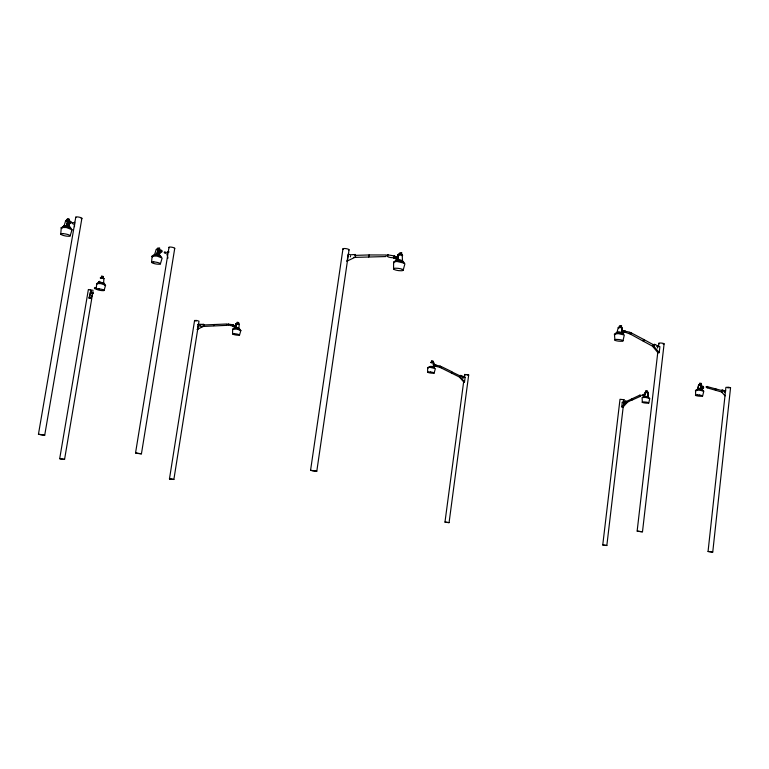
<?xml version="1.0" encoding="UTF-8"?>
<svg xmlns="http://www.w3.org/2000/svg" width="769" height="769" viewBox="0 0 769 769"><rect width="100%" height="100%" fill="white"/><g stroke="black" fill="none" stroke-linecap="round" stroke-linejoin="round"><path stroke-width="1.15" d="M350.539 255.866L350.385 256.875M403.139 270.294L404.879 263.969L404.513 263.248L397.092 261.489L393.997 261.758L393.997 262.748M89.098 298.18L91.453 291.047L89.992 292.854L89.098 298.18L90.915 298.564L93.068 292.71M402.235 269.352L403.158 270.015A4.768 1.067 8.1 0 1 401.245 270.755L398.938 270.65A4.941 1.105 8.1 0 1 394.507 269.611L393.565 268.958L393.613 262.027M433.572 372.629L434.158 372.955A3.249 0.5 7.7 0 1 432.793 373.234L431.198 373.119A3.374 0.519 7.7 0 1 428.208 372.504L427.602 372.177L427.67 367.505L430.111 367.371L435.36 368.591L434.129 373.09M402.533 260.941L402.177 255.068A2.278 0.538 8.1 0 0 399.995 254.587M617.046 332.314L618.228 327.623L620.381 327.44L622.265 327.959L622.275 332.9A2.634 0.519 6.1 0 0 619.103 332.045A2.634 0.519 6.1 0 0 617.344 332.612M232.565 333.909L232.642 329.122L236.833 329.132L240.86 330.459L239.543 335.034M621.813 329.891L621.948 329.93A1.048 0.538 -75.9 0 1 622.198 330.66L621.929 332.89L622.236 331.775L624.87 332.381L624.995 331.314A1.048 0.538 -75.9 0 0 624.745 330.574L624.313 330.66A1.048 0.538 -75.9 0 0 624.044 331.035M238.851 328.546L239.226 324.307L236.016 323.787L235.756 325.489M433.553 366.861L434.783 366.044L434.101 366.188L435.936 366.284L435.667 364.9M621.919 330.449L622.208 328.171M435.936 366.284L433.745 365.833L433.476 366.707L433.332 364.419M433.706 366.803L433.831 362.92L430.967 362.718M648.382 397.189L648.123 392.824L645.133 392.267L646.027 392.594M160.087 251.924C159.577 254.491 157.001 250.665 159.587 251.194M393.863 257.259L393.738 258.173L395.449 258.576L396.66 260.23L397.583 259.845L398.159 256.577M393.738 258.173L394.67 257.788L394.689 255.75L394.074 256.356M433.687 363.035L433.37 364.785L433.812 362.987M96.327 289.038L96.634 283.54L100.912 283.636L105.564 285.251L104.132 290.346M233.247 324.816L232.738 326.354L233.247 324.816L228.095 324.076M227.893 324.864L232.949 326.143M103.527 283.165L103.998 278.532L100.258 277.984M226.663 324.922L227.028 323.989L203.506 324.989M701.328 386.769L701.415 384.952L698.588 384.836L698.002 389.104M701.366 389.085L701.828 388.162L703.539 387.999L703.645 387.086M151.589 262.316L152.099 256.058L157.097 256.106L162.144 258.067L160.413 263.834M60.761 234.141L61.26 227.528L66.317 227.509L72.065 229.71L70.171 235.775M642.144 402.254L642.153 402.129A3.422 0.509 6.4 0 1 644.211 401.947L645.931 402.1A3.297 0.49 6.4 0 1 648.555 402.696L648.757 402.975A3.422 0.509 6.4 0 1 646.691 403.148L644.98 402.994A3.297 0.49 6.4 0 1 642.365 402.408L642.077 397.592L645.489 397.438L649.786 398.419L648.757 402.975M701.828 389.431L700.742 388.845L701.03 384.875M397.015 260.316L397.833 259.826A2.989 0.692 8.1 0 1 401.12 260.23A2.989 0.692 8.1 0 1 402.514 261.124M235.679 327.652L235.929 325.2M401.822 254.472L398.9 253.981L399.505 254.404M435.427 365.679L435.542 366.246L440.012 367.322L440.185 366.054L439.945 367.313M400.072 254.558L398.207 254.645L398.448 255.241A2.278 0.538 8.1 0 0 398.861 255.395M712.748 552.075L730.55 387.759L728.676 387.23L725.907 387.365L708.057 551.498L712.748 552.075L708.086 551.469M723.398 390.392L722.033 390.066L721.543 391.911L725.109 395.891M700.251 388.816L701.28 387.759L702.645 388.085L701.789 389.124L700.251 388.816L700.53 386.74L701.338 386.403M701.789 389.124L700.444 388.797L700.472 387.836L702.184 387.672L702.462 386.394L703.443 386.461M159.731 255.721A2.778 0.567 10.2 0 0 159.327 254.952L158.75 254.77L158.962 252.963M159.164 251.136L159.308 249.838L156.136 249.56L154.627 254.549M657.87 351.606L637.145 531.081L641.01 531.725L642.49 531.783L664.099 343.887M644.278 395.92L642.98 395.622L643.393 394.305L644.355 394.862M644.749 394.43L644.22 396.352L648.171 396.621M654.63 344.358L654.467 345.762L652.814 346.559L658.053 352.846L659.216 352.644L659.889 346.732L654.63 344.358L653.477 344.57L652.814 346.559M658.427 346.857L658.831 343.291M623.342 405.734L606.837 545.5L604.578 545.288L602.752 544.942L620.006 399.284L624.044 399.726L623.765 402.177M623.428 402.149L625.408 401.091L626.687 401.38L626.735 402.985L623.015 407.118L621.746 406.839L622.284 402.245L624.697 402.427L622.284 402.245M626.735 402.985L625.457 402.696L625.408 401.091M622.217 332.958L623.486 332.064L622.352 332.295L623.736 332.621L623.832 331.814M68.95 222.068L68.345 222.001A1.202 1.115 38.8 0 0 67.489 222.731L66.403 225.759L68.681 226.297L68.979 224.212L68.614 226.365L69.21 224.769L66.922 224.231L66.326 225.826L68.931 226.374A2.97 0.615 11.1 0 1 69.595 227.259M459.9 376.675L460.045 375.57L460.746 375.435L465.139 377.262L464.514 381.924L463.813 382.049L459.468 377.137L460.593 376.541L460.746 375.435M464.313 376.887L464.659 374.426L468.686 374.984L449.077 522.622L448.192 522.584L444.972 522.074L463.832 380.453M435.254 366.428L435.369 365.583M158.616 254.847L160.317 252.059A1.115 1.048 51 0 0 160.279 251.771M158.472 251.924L158.789 249.704M347.127 261.095L348.136 254.164L350.808 254.789L355.355 254.481L355.557 257.048L346.886 261.181L347.751 260.797M342.955 248.848L310.57 470.292L312.627 470.82L316.799 471.214L349.039 249.877M68.787 222.356L68.172 222.212L68.383 220.847L69.998 221.866M169.468 478.866L194.576 320.481L196.777 320.462L198.988 321.192L173.871 479.472L169.449 478.808L173.871 479.472M197.498 329.257L198.287 324.278L203.689 324.393L203.823 326.229L197.056 329.459L197.96 329.036M174.736 248.349L141.438 453.825L137.757 453.45L135.546 452.941L168.988 247.339M156.895 254.452L157.558 252.972L159.673 253.453L159.096 254.885L156.895 254.452L157.28 252.126A1.115 1.048 50.9 0 1 158.058 251.434L158.875 251.617M159.096 254.885L156.991 254.395L158.193 251.578A1.115 1.048 51 0 1 158.981 250.877L159.798 251.059M159.01 254.933L159.337 252.895L160.269 252.338M92.953 291.499L64.567 459.401L60.52 458.891L59.694 458.68L88.377 289.509L93.155 290.317M90.915 298.564L91.453 295.373M99.489 282.002L99.614 281.271M75.746 217.252L38.45 434.216L41.026 434.802L44.708 435.206L81.889 218.338M66.326 225.826L67.489 222.731M68.874 225.057L69.787 223.26A1.202 1.115 38.8 0 0 69.643 222.664M74.689 222.212L74.487 226.672M155.002 254.895A2.778 0.567 10.2 0 1 156.665 254.347L157.376 254.452L158.222 249.589M645.354 393.776C644.316 391.959 645.777 392.315 647.498 392.584M643.057 394.987L644.662 394.843L644.326 396.391L643.778 395.545M643.163 340.234L643.365 341.234L653.765 346.857M64.221 226.163A2.97 0.615 11.1 0 1 66.057 225.711L66.807 225.817L67.787 220.722L71.046 221.712M644.489 396.458L644.903 394.382M645.037 393.68L645.239 392.69M703.491 387.172C702.837 388.999 701.684 385.721 703.289 386.519M632.656 399.515L625.12 403.456M641.192 395.583L640.192 395.679L641 394.978M397.736 257.932L397.429 259.912M398.515 254.568L397.602 257.067L398.207 254.645M237.323 323.586L236.189 323.653L235.199 327.844M398.034 254.77L397.679 256.154L398.188 255.962M702.626 395.9L703.818 391.181L699.338 390.123L695.522 390.316L695.666 395.449A3.547 0.558 5.9 0 0 698.396 396.083L700.251 396.246A3.682 0.577 5.9 0 0 702.578 396.045L702.433 395.737M622.996 340.83L624.293 335.005L618.276 333.621L614.421 334.121L614.969 340.321A4.354 0.827 6.2 0 0 618.564 341.138L620.708 341.282A4.191 0.798 6.2 0 0 622.996 340.83L622.515 340.369A4.345 0.827 6.2 0 0 618.91 339.542L616.748 339.408A4.191 0.798 6.2 0 0 614.479 339.86M233.324 325.489L235.939 326.027L234.93 327.786L234.026 326.623L235.429 327.594L234.93 327.786M434.072 367.217L431.428 366.409L429.362 366.659M235.545 325.547L236.016 323.787L236.391 324.134M433.283 362.247L431.294 361.93L433.216 362.276M64.058 225.971L65.663 220.713L67.787 220.722M69.527 223.356C68.72 225.509 66.413 222.106 68.768 222.26M213.83 324.912L214.09 324.48L213.715 325.633M657.447 348.049L657.553 347.194M368.649 255.596L369.12 254.952L386.48 254.991L385.865 256.567L353.442 257.423M72.065 229.71L71.469 230.21M730.55 387.759L729.983 387.98M199.873 326.469L200.094 325.316M724.417 391.681L724.34 392.43M468.686 374.984L467.783 375.157M706.913 387.182C704.942 387.701 706.884 384.942 707.124 387.816L722.466 392.238M643.24 340.023L643.807 339.514L654.198 345.156M630.561 333.304L631.118 332.814L643.807 339.514L643.836 340.927L643.365 341.234L630.455 334.131M629.35 332.669L630.138 332.506L629.6 333.794L623.957 331.862M394.18 256.365C397.237 258.461 388.662 257.836 387.422 256.442M103.998 278.532L103.488 278.695M156.809 249.502L158.606 249.502M462.986 378.579L463.149 377.406M105.564 285.251L105.017 285.578M70.863 222.549C68.537 224.452 69.729 220.155 69.518 221.52M159.577 249.492L156.905 248.954L160.183 250.088L159.625 250.271M624.159 331.064L629.907 332.189M387.643 254.837L394.574 255.971M623.592 402.745L623.486 403.696M38.45 434.216L44.756 435.158M621.746 406.839L625.457 402.696M459.468 377.137L460.593 376.541M451.605 371.812L463.082 377.348M435.639 365.102L440.31 366.111M90.569 293.412L91.069 293.143M161.98 251.838C159.76 253.241 160.596 248.704 162.124 250.973M240.86 330.459L240.274 330.689M239.197 324.451L238.736 324.508M66.692 223.683L68.018 223.173M444.972 522.074L449.077 522.622M401.899 254.568L399.073 254.001L399.582 254.385M401.812 255.164L400.149 254.433L399.13 254.895M706.874 386.519L723.783 391.085M639.741 395.189C638.453 397.246 641.846 395.852 639.741 395.189L623.717 402.668M59.694 458.68L64.567 459.401M157.28 252.126L158.193 251.578M157.232 252.415L157.847 251.761M159.385 252.607L160.317 252.059M158.712 254.789L157.376 254.452M169.142 251.972L167.431 251.857L166.911 254.203L168.007 258.096M441.012 367.842L441.262 366.544L440.945 367.832L460.718 377.666M435.61 366.255L435.85 364.987M161.461 251.848C158.952 252.559 160.875 248.56 161.817 251.078M624.044 399.813L623.284 399.928M622.198 329.42L621.688 329.565M640.125 396.439L632.07 400.082L631.676 399.111L632.474 398.871M198.287 324.278L197.844 324.48L199.834 324.893L203.689 324.393M648.123 392.882L647.758 396.814M354.48 254.875L355.355 254.481M354.682 257.442L355.557 257.048M203.497 325.575L203.045 325.777L203.823 326.229M395.449 258.576L396.391 258.192L397.967 259.932M396.66 260.23L397.621 259.845M433.332 361.372L431.534 361.046L433.332 361.372M135.546 452.941L141.438 453.825M434.456 367.986L434.149 367.457A3.22 0.509 7.7 0 0 431.303 366.871L428.698 367.178M159.606 249.569L157.712 248.858L156.395 249.521M159.519 250.117L158.952 249.598M103.363 277.772L101.162 277.407M621.535 327.296L618.978 326.883L621.4 327.267M621.477 327.815L619.977 327.248M621.794 327.902C622.813 326.931 616.767 326.883 619.295 327.767M103.229 277.744L101.143 277.34M238.621 324.134L237.361 323.653M238.88 324.21L237.65 323.691M95.058 287.385C93.02 288.039 96.115 290.134 95.827 287.933M623.736 332.621L624.87 332.381M165.441 253.424L164.326 252.818A1.029 0.971 51.9 0 1 164.47 251.896L165.96 252.232A1.029 0.971 51.8 0 1 165.998 252.722M98.817 282.079L98.403 283.425M310.57 470.292L316.799 471.214M463.419 376.916L460.939 376.06M464.438 377.396L465.139 377.262M73.536 224.173L72.324 223.519A1.105 1.029 39.4 0 1 72.497 222.549L73.987 222.683M656.688 346.473L657.841 346.261M463.496 381.684L464.197 381.559M657.668 352.385L658.822 352.183M637.203 531.129L642.49 531.783M701.165 384.567L699.29 384.192L701.53 384.471L698.79 384.615L699.348 384.913M701.645 385.384L700.944 384.654M701.799 389.941C703.77 389.152 696.118 388.297 697.56 389.489M433.341 362.795L431.236 362.343L431.861 362.612M387.499 256.49L387.941 254.626M159.75 250.636L160.461 250.367L159.308 249.838M700.463 386.942L702.289 386.769M700.434 387.172L702.26 386.999M643.086 394.776L644.682 394.622M642.98 395.622L644.489 395.477M724.244 390.854L725.676 390.729M103.411 278.378L100.441 277.647L103.209 278.003M602.752 544.942L606.837 545.5M200.94 326.556L226.768 325.354M238.775 329.036C241.533 328.45 232.671 327.027 235.112 328.45M647.19 392.228L645.527 391.902L646.479 392.2M67.893 222.654L67.595 222.664A1.202 1.115 38.7 0 0 66.74 223.385M355.076 255.366L369.12 254.952L368.745 256.961L368.505 256.375M431.515 362.218L430.928 362.295L431.39 362.564M66.519 220.77C75.429 221.011 62.529 218.944 67.826 220.463M68.816 220.751L69.431 220.597L66.922 220.309M66.816 220.347L65.942 220.453L66.605 221.001M700.828 383.606C703.077 383.375 697.618 382.962 700.29 383.568M647.037 392.248L647.681 392.18L646.018 392.094M237.092 323.634L236.516 323.711L237.217 324.066M624.207 332.371L624.62 330.757M630.686 334.457L631.118 332.814M227.951 325.277L228.287 323.999M707.124 387.816L707.749 387.24L707.278 386.403M697.829 394.93L699.694 395.093M158.866 248.329L159.827 248.233L157.626 248.041M237.996 323.691L238.842 323.634L236.583 323.278L238.717 323.624L237.948 323.662M102.738 276.677C105.315 276.705 99.807 275.581 101.873 276.504M238.092 322.711C240.466 322.807 235.747 321.817 237.333 322.576M99.095 288.827L97.375 288.721A4.066 0.692 10.2 0 0 96.49 289.25L97.567 289.74A3.922 0.673 10.2 0 0 101.364 290.557L103.075 290.663A4.066 0.692 10.2 0 0 103.969 290.134L102.902 289.644A3.922 0.673 10.2 0 0 99.047 288.856M430.563 372.013L428.967 371.898A3.249 0.5 7.7 0 0 427.602 372.177M727.782 387.893L728.387 387.961M432.168 362.314L433.283 362.574M400.428 253.222L402.014 253.068L399.515 252.972M620.122 326.085L621.727 326.018L619.41 325.883M700.742 388.845L697.627 388.797L698.675 385M90.252 290.23L90.867 290.346M646.162 392.565L645.489 392.363L647.633 392.584M68.037 219.348C72.094 220.078 66.249 217.733 67.374 219.155M66.807 225.817L68.297 226.163M233.353 325.258L235.977 325.806M233.218 326.152L235.67 326.662M232.738 326.354L235.189 326.863M235.689 327.642L239.169 328.411M433.716 364.958L436.052 365.438M433.687 365.169L436.023 365.659M89.252 297.795L91.069 298.18M91.232 292.874L93.068 293.268M622.015 406.541L623.284 406.82M625.284 402.187L626.552 402.466M237.352 324.028L236.227 323.73M158.01 252.693L160.125 253.184M196.21 321.106L194.576 320.481M622.198 330.66L624.995 331.314M622.159 330.939L624.966 331.583M67.288 223.914L69.585 224.442M66.403 225.759L68.643 226.278M465.754 374.916L464.63 374.503M394.843 256.548L398.323 257.375M394.805 256.865L398.275 257.692M394.67 257.788L397.929 258.557M702.184 387.672L703.539 387.999M158.991 251.098L158.01 250.848M648.084 396.775L643.634 396.477L644.114 396.814M68.172 222.212L67.528 222.039M700.953 385.903L701.693 386.096L701.559 384.798M722.033 390.066L725.609 391.181M99.557 281.665L98.557 281.983L98.759 282.886M643.451 397.371L642.865 396.948A3.268 0.5 6.3 0 1 644.816 396.775L649.084 397.746A3.268 0.5 6.3 0 1 648.853 397.842M99.73 282.617L99.009 282.069L103.815 282.992M618.747 327.969L618.228 327.623M699.377 384.836L701.405 384.856M696.166 390.883L695.455 390.489M428.371 368.053L427.651 367.659M430.063 366.457L433.726 366.717M441.262 366.544L451.816 371.706L451.566 373.052L451.365 372.6M233.161 329.536L232.642 329.122M233.968 328.815L233.651 328.632A3.22 0.519 9.1 0 1 234.574 328.257L236.073 328.363A3.412 0.558 9.1 0 1 239.246 329.017L240.072 329.392A3.22 0.519 9.1 0 1 239.678 329.738M98.038 283.453L97.644 283.223A3.883 0.682 10.3 0 1 98.48 282.713L100.095 282.809A3.662 0.644 10.3 0 1 103.68 283.588L104.68 284.059A3.883 0.682 10.3 0 1 104.392 284.52M629.484 333.784L629.234 333.285M97.192 284.27L96.519 283.742M398.717 254.914L398.352 254.626A2.192 0.519 8.1 0 1 399.188 254.27L402.379 255.039A2.192 0.519 8.1 0 1 401.927 255.346M615.027 334.678L614.421 334.121M62.039 228.576L61.155 227.826M153.617 256.048L153.204 255.76A4.383 0.884 10.2 0 1 154.319 255.097L156.194 255.193A4.133 0.836 10.2 0 1 160.202 256.115L161.25 256.692A4.383 0.884 10.2 0 1 160.798 257.279M152.579 256.971L151.916 256.317M394.132 257.836L393.959 257.298M395.151 261.729L394.843 261.422A4.451 1.029 8.1 0 1 396.621 260.701L398.823 260.797A4.72 1.086 8.1 0 1 403.033 261.796L403.917 262.421A4.451 1.019 8.1 0 1 403.581 262.921M460.16 377.012L464.514 381.924M653.958 346.348L659.216 352.644M70.892 221.847L69.748 221.414A1 0.932 39 0 0 69.527 222.712L70.825 223.01A1 0.932 39 0 0 71.133 222.654M615.613 333.535L615.517 333.313A3.912 0.769 6.1 0 1 617.651 332.871L619.689 333.006A4.153 0.807 6.1 0 1 623.111 333.784L623.563 334.236A3.912 0.769 6.1 0 1 623.39 334.419M643.297 395.401L643.403 394.497L644.201 394.814M169.353 247.714A2.922 0.615 10.2 0 1 170.045 247.041A2.922 0.615 10.2 0 1 173.746 247.695A2.922 0.615 10.2 0 1 174.332 248.589M154.088 255.116A3.364 0.682 10.2 0 1 155.886 254.626A3.364 0.682 10.2 0 1 160 255.568A3.364 0.682 10.2 0 1 159.606 256.385M430.63 372.004A3.374 0.519 7.7 0 1 433.639 372.619M98.845 282.838A2.98 0.519 10.3 0 1 99.557 282.261A2.98 0.519 10.3 0 1 103.498 283.021A2.98 0.519 10.3 0 1 103.459 283.732M343.195 249.252A3.095 0.721 8.7 0 1 345.925 248.618A3.095 0.721 8.7 0 1 348.847 250.04M396.208 260.999A3.614 0.836 8.1 0 1 399.601 260.307A3.614 0.836 8.1 0 1 402.821 261.921M393.565 268.958A4.768 1.067 8.1 0 1 395.458 268.208L397.784 268.314A4.941 1.105 8.1 0 1 402.331 269.323M402.61 255.395A2.413 0.567 8.1 0 1 402.418 255.654M699.579 395.103A3.547 0.558 5.9 0 1 702.318 395.747M695.378 395.103A3.682 0.577 5.9 0 1 697.694 394.901M702.328 390.662A3.518 0.558 5.9 0 0 703.087 390.479L702.953 390.181A3.316 0.529 5.9 0 0 700.376 389.575L698.627 389.431A3.518 0.558 5.9 0 0 696.426 389.633L696.56 389.931A3.316 0.529 5.9 0 0 696.964 390.094M659.466 343.724A2.653 0.509 5.8 0 1 659.744 343.032A2.653 0.509 5.8 0 1 663.464 343.455A2.653 0.509 5.8 0 1 663.176 344.137M617.257 333.237A3.182 0.625 6.1 0 1 617.094 332.41A3.182 0.625 6.1 0 1 621.073 332.65A3.182 0.625 6.1 0 1 622.611 333.554M75.891 217.454A3.134 0.673 11.2 0 1 77.371 216.906A3.134 0.673 11.2 0 1 81.245 217.819A3.134 0.673 11.2 0 1 81.101 218.684M63.356 226.355A3.605 0.75 11.1 0 1 68.047 226.471A3.605 0.75 11.1 0 1 69.527 227.98M71.161 228.749A4.701 0.971 11.1 0 0 71.036 228.23L69.787 227.576A4.431 0.913 11.1 0 0 65.432 226.567L63.51 226.48A4.701 0.971 11.1 0 0 62.616 227.268M715.083 389.335C715.939 392.046 716.583 387.211 715.083 389.335M645.758 391.008L647.661 391.258L645.758 391.008M62.875 233.641L61.943 233.641A4.922 0.99 11 0 0 61.001 234.449L62.347 235.122A4.739 0.961 11 0 0 66.951 236.179L68.979 236.275A4.922 0.99 11 0 0 69.95 235.477L68.614 234.795A4.749 0.961 11 0 0 63.981 233.728L62.875 233.641M153.81 261.912L152.896 261.902A4.595 0.904 10.2 0 0 151.733 262.585L152.868 263.181A4.431 0.875 10.2 0 0 157.116 264.142L159.096 264.248A4.595 0.904 10.2 0 0 160.279 263.575L159.154 262.979A4.431 0.875 10.2 0 0 154.886 262.008L153.81 261.912M234.382 333.717L233.641 333.688A3.451 0.548 9.1 0 0 232.671 334.073L233.536 334.457A3.576 0.567 9.1 0 0 236.871 335.14L238.457 335.255A3.451 0.548 9.1 0 0 239.447 334.871L238.582 334.477A3.576 0.567 9.1 0 0 235.285 333.775L234.382 333.717"/></g></svg>
